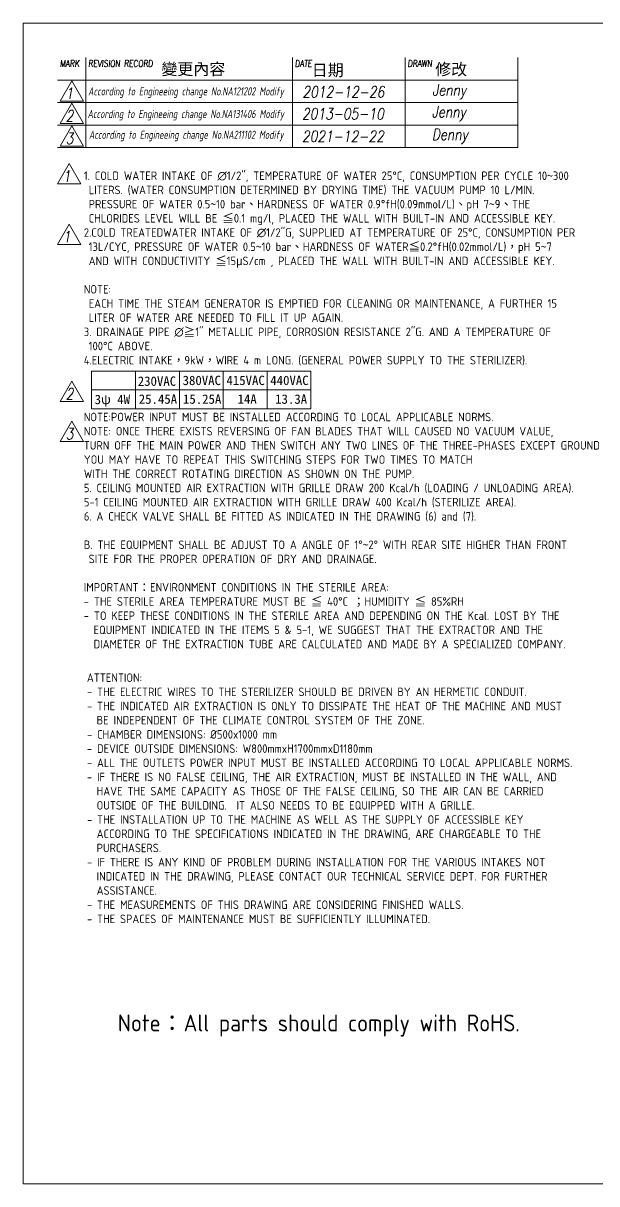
# Model space of a CAD drawing. Header units: millimetres. Extents: x -410960 to -177887, y -20363 to 2725.
# Drawn here: x -191072 to -186493, y -20363 to -11093 of the extents above; entities that cross this region are included whole.
import ezdxf

# ---------------------------------------------------------------- set-up
doc = ezdxf.new("R2010")
doc.units = ezdxf.units.MM
doc.header["$MEASUREMENT"] = 0
doc.layers.get('0').update_dxf_attribs({"lineweight": 25})
for name, color, linetype, lineweight in [('D', 3, 'Continuous', 13), ('F', 7, 'Continuous', 15), ('T', 4, 'Continuous', 15)]:
    doc.layers.add(name, color=color, linetype=linetype, lineweight=lineweight)
doc.styles.get("Standard").update_dxf_attribs({"font": 'KAIU.TTF'})
doc.styles.add('STU25', font='isocp2.shx')
doc.styles.add('Text', font='romans.shx', dxfattribs={"width": 0.8, "oblique": 10})

msp = doc.modelspace()

# ---------------------------------------------------------------- linework, layer by layer
at = {"layer": 'D'}
for p, q in [((-190525.791, -13872.219), (-190525.791, -14172.219)), ((-190525.791, -13872.219), (-188775.791, -13872.219)), ((-190175.791, -13872.219), (-190175.791, -14172.219)), ((-189825.791, -13872.219), (-189825.791, -14172.219)), ((-189475.791, -13872.219), (-189475.791, -14172.219)), ((-189125.791, -13872.219), (-189125.791, -14172.219)), ((-188775.791, -13872.219), (-188775.791, -14172.219)), ((-190525.791, -14022.219), (-188775.791, -14022.219)), ((-190525.791, -14172.219), (-188775.791, -14172.219))]:
    msp.add_line(p, q, dxfattribs=at)
at = {"layer": 'F', "color": 7}
for p, q in [((-190573.141, -11366.702), (-190573.141, -12086.702)), ((-188922.991, -12086.702), (-188922.991, -11366.702)), ((-188022.991, -12086.702), (-188022.991, -11366.702)), ((-187122.991, -12086.702), (-187122.991, -11366.702)), ((-187122.991, -11546.702), (-190798.141, -11546.702)), ((-190798.141, -11726.702), (-187122.991, -11726.702)), ((-190798.141, -11906.702), (-187122.991, -11906.702)), ((-190798.141, -12086.702), (-187122.991, -12086.702))]:
    msp.add_line(p, q, dxfattribs=at)
at = {"layer": 'F'}
msp.add_line((-187122.991, -11366.702), (-187122.991, -11726.702), dxfattribs=at)
at = {"layer": 'F', "color": 6}
msp.add_lwpolyline([(-191072.162, -11092.681), (-191072.162, -20362.681), (-177887.162, -20362.681), (-177887.162, -11092.681)], close=True, dxfattribs=at)
msp.add_lwpolyline([(-191072.162, -11092.681), (-191072.162, -20362.681), (-177887.162, -20362.681), (-177887.162, -11092.681)], close=True, dxfattribs=at)
at = {"layer": 'F', "color": 7}
for points in [[(-190683.925, -11552.371), (-190777.416, -11714.302), (-190590.434, -11714.302)], [(-190683.925, -11732.371), (-190777.416, -11894.302), (-190590.434, -11894.302)], [(-190683.925, -11912.371), (-190777.416, -12074.302), (-190590.434, -12074.302)], [(-190705.843, -12214.224), (-190799.334, -12376.155), (-190612.352, -12376.155)], [(-190705.843, -12697.027), (-190799.334, -12858.958), (-190612.352, -12858.958)], [(-190683.925, -13952.62), (-190777.416, -14114.55), (-190590.434, -14114.55)], [(-190683.925, -14272.167), (-190777.416, -14434.098), (-190590.434, -14434.098)]]:
    msp.add_lwpolyline(points, close=True, dxfattribs=at)

# ---------------------------------------------------------------- texts
at = {"lineweight": -3}
for s, p in [('變更內容', (-189968.807, -11505.487)), ('修改', (-187783.167, -11507.267)), ('日期', (-188768.646, -11514.387))]:
    msp.add_text(s, height=93.4085, dxfattribs=at).set_placement(p)
at = {"layer": 'D', "color": 11, "attachment_point": 1, "style": 'STU25'}
for s, insert, char_height in [('{\\A1;}\\P{\\A1;1. COLD WATER INTAKE OF ∅1/2", TEMPERATURE OF WATER 25°C, CONSUMPTION PER CYCLE 10}{\\A1;\\f標楷體|b0|i0|c136|p65;~}{\\A1;\\Fisocp2.shx;300 }\\P{\\A1;\\Fisocp2.shx; LITERS. (WATER CONSUMPTION DETERMINED BY DRYING TIME) THE VACUUM PUMP 10 L/MIN. }\\P{\\A1;\\Fisocp2.shx; PRESSURE OF WATER 0.5}{\\A1;\\f標楷體|b0|i0|c136|p65;~}{\\A1;\\Fisocp2.shx;10 bar}{\\A1;\\f標楷體|b0|i0|c136|p65;、}{\\A1;\\Fisocp2.shx;HARDNESS OF WATER 0.9°fH(0.09mmol/L)}{\\A1;\\f標楷體|b0|i0|c136|p65;、}{\\A1;\\Fisocp2.shx;pH 7}{\\A1;\\f標楷體|b0|i0|c136|p65;~}{\\A1;\\Fisocp2.shx;9}{\\A1;\\f標楷體|b0|i0|c136|p65;、}{\\A1;\\Fisocp2.shx;THE }\\P{\\A1;\\Fisocp2.shx; CHLORIDES LEVEL WILL BE }{\\A1;\\f標楷體|b0|i0|c136|p65;≦}{\\A1;\\Fisocp2.shx;0.1 mg/l, PLACED THE WALL WITH BUILT-IN AND ACCESSIBLE KEY.}\\P{\\A1;\\Fisocp2.shx;2.COLD TREATEDWATER INTAKE OF ∅1/2"G, SUPPLIED AT TEMPERATURE OF 25°C, CONSUMPTION PER}\\P{\\A1;\\Fisocp2.shx; 13L/CYC, PRESSURE OF WATER 0.5}{\\A1;\\f標楷體|b0|i0|c136|p65;~}{\\A1;\\Fisocp2.shx;10 bar}{\\A1;\\f標楷體|b0|i0|c136|p65;、}{\\A1;\\Fisocp2.shx;HARDNESS OF WATER}{\\A1;\\f標楷體|b0|i0|c136|p65;≦}{\\A1;\\Fisocp2.shx;0.2°fH(0.02mmol/L)}{\\A1;\\f標楷體|b0|i0|c136|p65;，}{\\A1;\\Fisocp2.shx;pH 5}{\\A1;\\f標楷體|b0|i0|c136|p65;~}{\\A1;\\Fisocp2.shx;7}\\P{\\A1;\\Fisocp2.shx; AND WITH CONDUCTIVITY }{\\A1;\\f標楷體|b0|i0|c136|p65;≦}{\\A1;\\Fisocp2.shx;15}{\\A1;\\f新細明體|b0|i0|c136|p16;μ}{\\A1;\\Fisocp2.shx;S/cm , PLACED THE WALL WITH BUILT-IN AND ACCESSIBLE KEY.}\\P{\\A1;\\Fisocp2.shx;}\\P{\\A1;\\Fisocp2.shx;NOTE:}\\P{\\A1;\\Fisocp2.shx; EACH TIME THE STEAM GENERATOR IS EMPTIED FOR CLEANING OR MAINTENANCE, A FURTHER 15 }\\P{\\A1;\\Fisocp2.shx; LITER OF WATER ARE NEEDED TO FILL IT UP AGAIN.}\\P{\\A1;\\Fisocp2.shx;3. DRAINAGE PIPE ∅}{\\A1;\\f標楷體|b0|i0|c136|p65;≧}{\\A1;\\Fisocp2.shx;1" METALLIC PIPE, CORROSION RESISTANCE 2"G. AND A TEMPERATURE OF }\\P{\\A1;\\Fisocp2.shx; 100°C ABOVE.}\\P{\\A1;\\Fisocp2.shx;4.ELECTRIC INTAKE}{\\A1;\\f標楷體|b0|i0|c136|p65;，}{\\A1;\\Fisocp2.shx;9kW}{\\A1;\\f標楷體|b0|i0|c136|p65;，}{\\A1;\\Fisocp2.shx;WIRE 4 m LONG. (GENERAL POWER SUPPLY TO THE STERILIZER).}\\P{\\A1;\\Fisocp2.shx;}\\P{\\A1;\\Fisocp2.shx;}\\P{\\A1;\\Fisocp2.shx;}\\P{\\A1;\\Fisocp2.shx;NOTE:POWER INPUT MUST BE INSTALLED ACCORDING TO LOCAL APPLICABLE NORMS.}\\P{\\A1;NOTE: ONCE THERE EXISTS REVERSING OF FAN BLADES THAT WILL CAUSED NO VACUUM VALUE, }\\P{\\A1;TURN OFF THE MAIN POWER AND THEN SWITCH ANY TWO LINES OF THE THREE-PHASES EXCEPT GROUND LINE. }\\P{\\A1;YOU MAY HAVE TO REPEAT THIS SWITCHING STEPS FOR TWO TIMES TO MATCH }\\P{\\A1;WITH THE CORRECT ROTATING DIRECTION AS SHOWN ON THE PUMP. }\\P{\\A1;\\Fisocp2.shx;5. CEILING MOUNTED AIR EXTRACTION WITH GRILLE DRAW 200 Kcal/h (LOADING / UNLOADING AREA).}\\P{\\A1;\\Fisocp2.shx;5-1 CEILING MOUNTED AIR EXTRACTION WITH GRILLE DRAW 400 Kcal/h (STERILIZE AREA).}\\P{\\A1;\\Fisocp2.shx;6. A CHECK VALVE SHALL BE FITTED AS INDICATED IN THE DRAWING (6) and (7).}\\P{\\A1;\\Fisocp2.shx;}\\P{\\A1;\\Fisocp2.shx;B. THE EQUIPMENT SHALL BE ADJUST TO A ANGLE OF 1°}{\\A1;\\f標楷體|b0|i0|c136|p65;~}{\\A1;\\Fisocp2.shx;2° WITH REAR SITE HIGHER THAN FRONT }\\P{\\A1;\\Fisocp2.shx; SITE FOR THE PROPER OPERATION OF DRY AND DRAINAGE.}\\P{\\A1;\\Fisocp2.shx;}\\P{\\A1;\\Fisocp2.shx;IMPORTANT}{\\A1;\\f標楷體|b0|i0|c136|p65;：}{\\A1;\\Fisocp2.shx;ENVIRONMENT CONDITIONS IN THE STERILE AREA:}\\P{\\A1;\\Fisocp2.shx;- THE STERILE AREA TEMPERATURE MUST BE }{\\A1;\\f標楷體|b0|i0|c136|p65;≦}{\\A1;\\Fisocp2.shx; 40°C }{\\A1;\\f標楷體|b0|i0|c136|p65;；}{\\A1;\\Fisocp2.shx;HUMIDITY }{\\A1;\\f標楷體|b0|i0|c136|p65;≦}{\\A1;\\Fisocp2.shx; 85%RH}\\P{\\A1;\\Fisocp2.shx;- TO KEEP THESE CONDITIONS IN THE STERILE AREA AND DEPENDING ON THE Kcal. LOST BY THE }\\P{\\A1;\\Fisocp2.shx;  EQUIPMENT INDICATED IN THE ITEMS 5 & 5-1, WE SUGGEST THAT THE EXTRACTOR AND THE }\\P{\\A1;\\Fisocp2.shx;  DIAMETER OF THE EXTRACTION TUBE ARE CALCULATED AND MADE BY A SPECIALIZED COMPANY.}', (-190588.289, -12163.644), 68), ('{\\f標楷體|b0|i0|c136|p65;230VAC}', (-190157.547, -13914.169), 75), ('{\\f標楷體|b0|i0|c136|p65;380VAC}', (-189799.664, -13907.983), 75), ('{\\f標楷體|b0|i0|c136|p65;415VAC}', (-189449.664, -13907.983), 75), ('{\\f標楷體|b0|i0|c136|p65;440VAC}', (-189099.664, -13907.983), 75), ('{\\f標楷體|b0|i0|c136|p65;3ψ 4W}', (-190501.982, -14060.208), 75), ('{\\f標楷體|b0|i0|c136|p65;25.45A}', (-190149.79, -14057.538), 75), ('{\\f標楷體|b0|i0|c136|p65;15.25A}', (-189796.681, -14057.538), 75), ('{\\f標楷體|b0|i0|c136|p65;14A}', (-189360.994, -14057.538), 75), ('{\\f標楷體|b0|i0|c136|p65;13.3A}', (-189060.747, -14057.538), 75), ('ATTENTION:\\P- THE ELECTRIC WIRES TO THE STERILIZER SHOULD BE DRIVEN BY AN HERMETIC CONDUIT.  \\P- THE INDICATED AIR EXTRACTION IS ONLY TO DISSIPATE THE HEAT OF THE MACHINE AND MUST \\P  BE INDEPENDENT OF THE CLIMATE CONTROL SYSTEM OF THE ZONE.\\P- CHAMBER DIMENSIONS: %%C500x1000 mm\\P- DEVICE OUTSIDE DIMENSIONS: W800mmxH1700mmxD1180mm\\P- ALL THE OUTLETS POWER INPUT MUST BE INSTALLED ACCORDING TO LOCAL APPLICABLE NORMS.\\P- IF THERE IS NO FALSE CEILING, THE AIR EXTRACTION, MUST BE INSTALLED IN THE WALL, AND \\P  HAVE THE SAME CAPACITY AS THOSE OF THE FALSE CEILING, SO THE AIR CAN BE CARRIED \\P  OUTSIDE OF THE BUILDING.  IT ALSO NEEDS TO BE EQUIPPED WITH A GRILLE.\\P- THE INSTALLATION UP TO THE MACHINE AS WELL AS THE SUPPLY OF ACCESSIBLE KEY \\P  ACCORDING TO THE SPECIFICATIONS INDICATED IN THE DRAWING, ARE CHARGEABLE TO THE \\P  PURCHASERS. \\P- IF THERE IS ANY KIND OF PROBLEM DURING INSTALLATION FOR THE VARIOUS INTAKES NOT \\P  INDICATED IN THE DRAWING, PLEASE CONTACT OUR TECHNICAL SERVICE DEPT. FOR FURTHER \\P  ASSISTANCE.\\P- THE MEASUREMENTS OF THIS DRAWING ARE CONSIDERING FINISHED WALLS.\\P- THE SPACES OF MAINTENANCE MUST BE SUFFICIENTLY ILLUMINATED.', (-190563.517, -16285.906), 68)]:
    msp.add_mtext(s, dxfattribs=dict(at, insert=insert, char_height=char_height))
at = {"layer": 'D', "color": 0, "insert": (-190316.743, -19010.555), "char_height": 135.00867, "attachment_point": 1, "style": 'STU25'}
msp.add_mtext('Note{\\f標楷體|b0|i0|c136|p65;：}All parts should comply with RoHS.', dxfattribs=at)
at = {"layer": 'F', "color": 1, "lineweight": 15, "style": 'Text', "oblique": 5, "width": 0.8}
for s, p in [('MARK', (-190778.239, -11441.002)), ('REVISION RECORD', (-190553.239, -11441.002)), ('DATE', (-188903.089, -11441.002)), ('DRAWN', (-188003.089, -11441.002))]:
    msp.add_text(s, height=54, dxfattribs=at).set_placement(p)
at = {"layer": 'T', "lineweight": 20, "style": 'Text', "oblique": 10, "width": 0.8}
for s, p in [('Jenny', (-187806.52, -11670.398)), ('1', (-190732.863, -11697.829)), ('2012-12-26', (-188842.979, -11686.198)), ('2013-05-10', (-188846.437, -11861.461)), ('Jenny', (-187809.979, -11845.661)), ('2', (-190732.863, -11877.829)), ('2021-12-22', (-188846.437, -12041.461)), ('Denny', (-187809.979, -12025.661)), ('3', (-190732.863, -12057.829)), ('1', (-190754.781, -12359.682)), ('1', (-190754.781, -12842.485)), ('2', (-190732.863, -14098.077)), ('3', (-190732.863, -14417.625))]:
    msp.add_text(s, height=90, dxfattribs=at).set_placement(p)
at = {"layer": 'T', "linetype": 'Continuous', "lineweight": 20, "char_height": 65, "attachment_point": 1, "style": 'Text'}
for s, insert in [('{\\Fisocp2.shx|c136;According to Engineeing change No.NA121202 Modify}', (-190553.76, -11604.168)), ('{\\Fisocp2.shx|c136;According to Engineeing change No.NA131406 Modify}', (-190558.526, -11785.007)), ('{\\Fisocp2.shx|c136;According to Engineeing change No.NA211102 Modify}', (-190547.476, -11950.962))]:
    msp.add_mtext(s, dxfattribs=dict(at, insert=insert))

doc.saveas('drawing.dxf')
